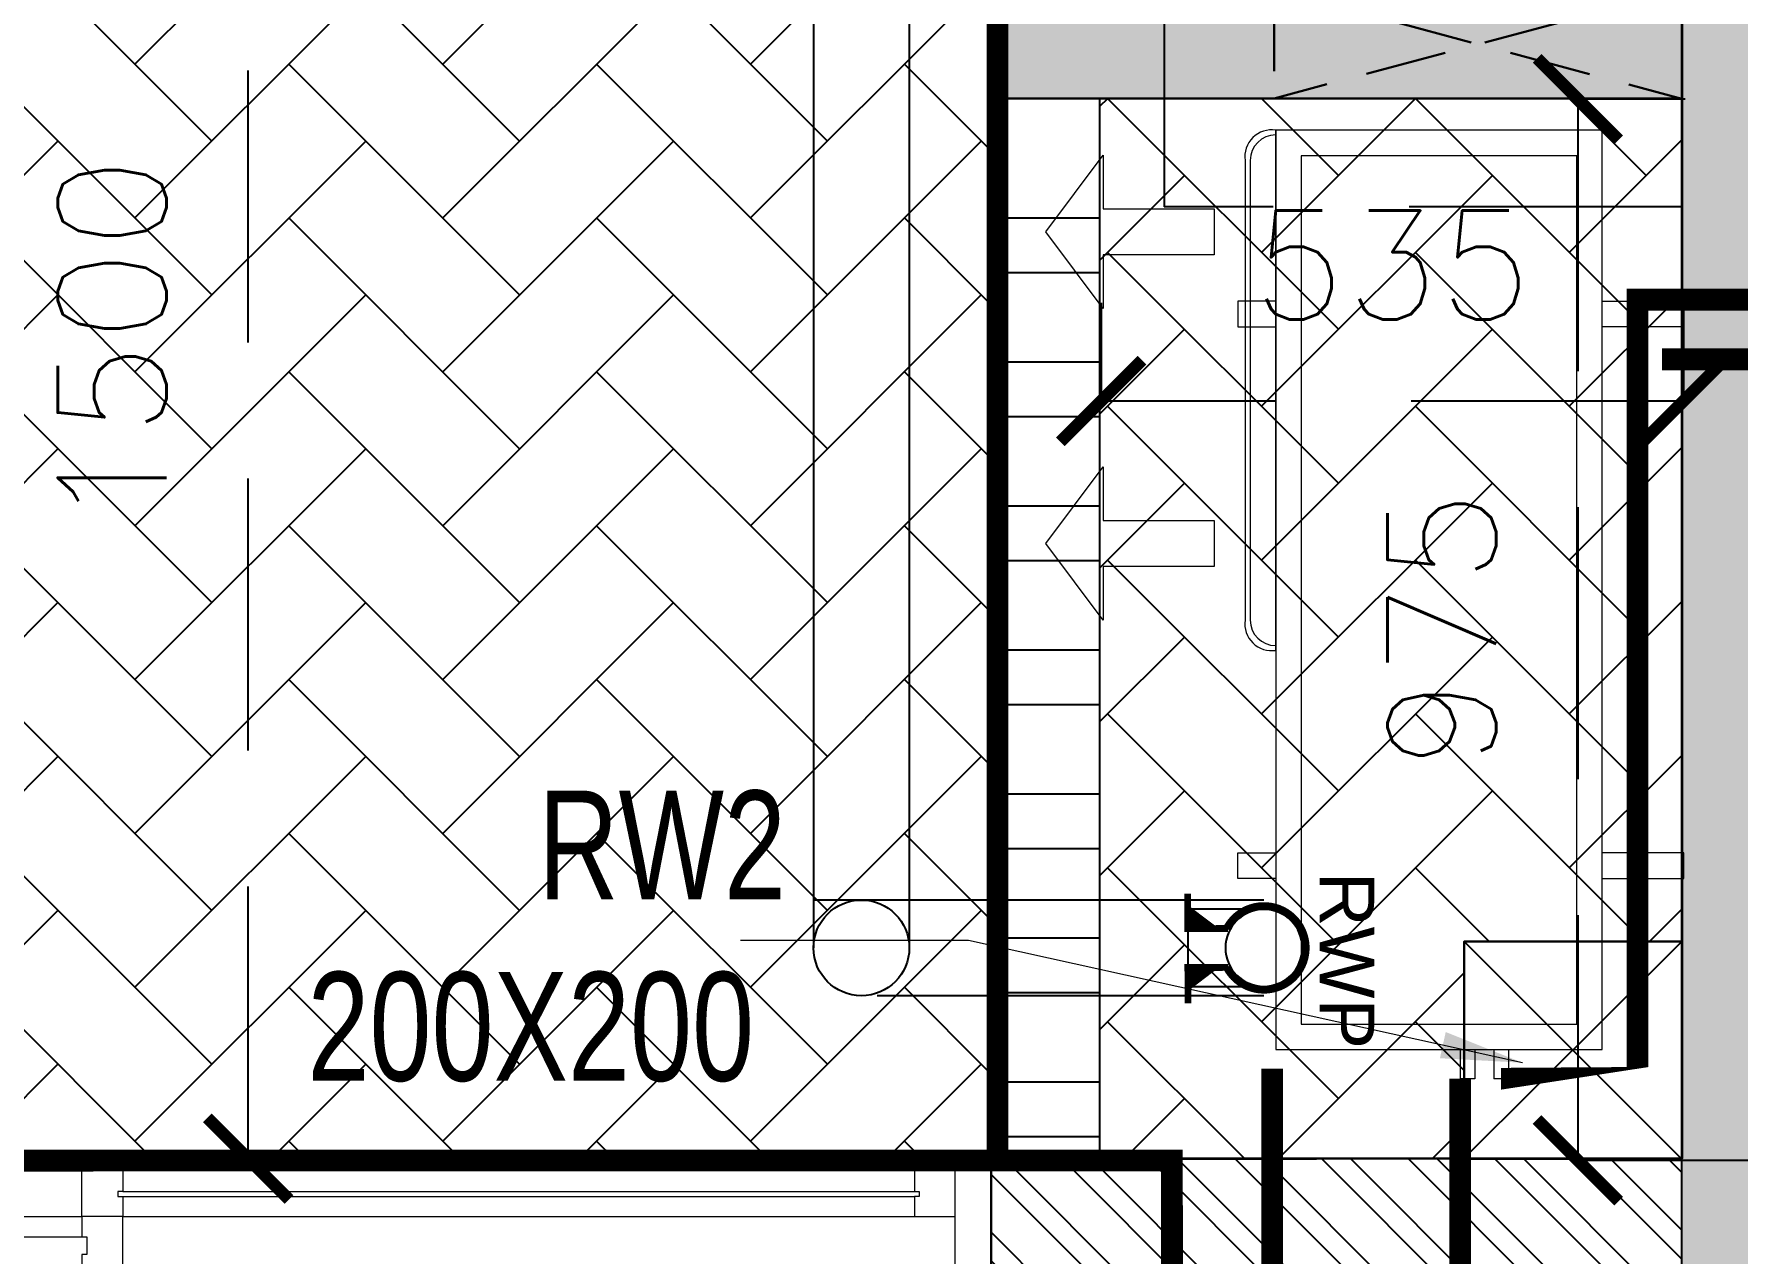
# Model space of a CAD drawing. Header units: millimetres. Extents: x 1135099 to 1230264, y -5736945 to -5695799.
# Drawn here: x 1208237 to 1209802, y -5702252 to -5701131 of the extents above; entities that cross this region are included whole.
import ezdxf

# ---------------------------------------------------------------- set-up
doc = ezdxf.new("R2010")
doc.units = ezdxf.units.MM
doc.header["$LTSCALE"] = 1000
doc.header["$MEASUREMENT"] = 0
for name, pattern in [('2BHK-A - BACK$0$DASHED', [0.75, 0.5, -0.25]), ('2BHK-A - BACK$0$PHANTOM2', [1.25, 0.625, -0.125, 0.125, -0.125, 0.125, -0.125]), ('2BHK-A - BACK$1$AUDIT_D_120904163729-0', [0]), ('2BHK-A - BACK$1$HIDDEN', [0.375, 0.25, -0.125]), ('AUDIT_D_120904163729-0', [0]), ('T8(T9 IS SIMILAR) - DIMENSION & TEXTING$0$HIDDEN', [0.375, 0.25, -0.125]), ('T8(T9 IS SIMILAR) - DIMENSION & TEXTING$1$AUDIT_D_120904163729-0', [0]), ('T8(T9 IS SIMILAR)$0$$0$HIDDEN', [0.375, 0.25, -0.125])]:
    doc.linetypes.add(name, pattern=pattern)
doc.layers.get('0').update_dxf_attribs({"linetype": 'AUDIT_D_120904163729-0'})
for name, color, linetype, lineweight in [('2BHK-A - BACK$0$A-AC DRAIN PIPE', 94, 'Continuous', 18), ('2BHK-A - BACK$0$A-AC PIPE', 151, 'Continuous', 20), ('2BHK-A - BACK$0$A-ODU', 30, 'Continuous', 20), ('2BHK-A - BACK$1$A-WALL- 160', 6, 'Continuous', 30), ('2BHK-A - BACK$1$Ele', 8, 'Continuous', 15), ('2BHK-A - BACK$1$Window', 4, 'Continuous', 20), ('T8(T9 IS SIMILAR) - DIMENSION & TEXTING$1$R0-18-10-2014-T1-1st Podium Floor Plan$0$Text', 2, 'Continuous', 0), ('T8(T9 IS SIMILAR)$0$D&W', 8, 'Continuous', 25)]:
    doc.layers.add(name, color=color, linetype=linetype, lineweight=lineweight)
for name, color, linetype in [('2BHK-A - BACK$1$A-DECK SUNK 125', 8, 'Continuous'), ('2BHK-A - BACK$1$A-Elev Feature-Chajja', 13, 'Continuous'), ('2BHK-A - BACK$1$A-HATCH -160', 251, '2BHK-A - BACK$1$AUDIT_D_120904163729-0'), ('2BHK-A - BACK$1$CUT-OUT', 49, 'Continuous'), ('T8(T9 IS SIMILAR) - DIMENSION & TEXTING$0$A-DIMENSIONS', 2, 'T8(T9 IS SIMILAR) - DIMENSION & TEXTING$0$HIDDEN'), ('T8(T9 IS SIMILAR) - DIMENSION & TEXTING$0$A-PLUMBING', 7, 'T8(T9 IS SIMILAR) - DIMENSION & TEXTING$1$AUDIT_D_120904163729-0'), ('T8(T9 IS SIMILAR) - DIMENSION & TEXTING$0$RAILING', 35, 'Continuous'), ('T8(T9 IS SIMILAR) - DIMENSION & TEXTING$0$U-TI-EXT-PIPE', 7, 'Continuous'), ('T8(T9 IS SIMILAR) - DIMENSION & TEXTING$0$U-TI-EXT-SUP', 7, 'Continuous'), ('T8(T9 IS SIMILAR) - DIMENSION & TEXTING$0$U-TI-TEXT', 7, 'Continuous'), ('T8(T9 IS SIMILAR) - DIMENSION & TEXTING$1$A-RWS NOS.', 1, 'T8(T9 IS SIMILAR) - DIMENSION & TEXTING$1$AUDIT_D_120904163729-0'), ('T8(T9 IS SIMILAR)$0$S-BEAM', 20, 'T8(T9 IS SIMILAR)$0$$0$HIDDEN'), ('T8_REFUGE COLUMNS$1$A-RCC COLS', 3, 'Continuous'), ('T8_TYPICAL COLUMNS$0$A-RCC COLS', 3, 'Continuous')]:
    doc.layers.add(name, color=color, linetype=linetype)
doc.layers.add('A-RERA CARPET AREA', color=30, linetype='Continuous', plot=False)
doc.layers.add('T8(T9 IS SIMILAR) - DIMENSION & TEXTING$0$U-IPD-75mm RWP PIPE', color=7, linetype='Continuous', true_color=0x2a00ff)
doc.layers.add('T8_REFUGE COLUMNS$1$COL-HATCH', color=7, linetype='Continuous', lineweight=25, true_color=0xa3a3a3)
doc.styles.add('T8(T9 IS SIMILAR) - DIMENSION & TEXTING$0$arial', font='sanss___.ttf')
doc.styles.add('T8(T9 IS SIMILAR) - DIMENSION & TEXTING$0$Romans 1', font='romans.shx', dxfattribs={"height": 100})
doc.styles.add('T8(T9 IS SIMILAR) - DIMENSION & TEXTING$1$ARIAL ARROW', font='swisscl.ttf')
doc.styles.add('T8(T9 IS SIMILAR) - DIMENSION & TEXTING$1$Tahoma', font='tahoma.ttf')
doc.dimstyles.new('T8(T9 IS SIMILAR) - DIMENSION & TEXTING$0$ALPINE S', dxfattribs={"dimscale": 0, "dimtxt": 100, "dimasz": 75, "dimexe": 0, "dimexo": 0, "dimgap": 75, "dimtad": 1, "dimdec": 0, "dimzin": 0, "dimdsep": 46, "dimtxsty": 'T8(T9 IS SIMILAR) - DIMENSION & TEXTING$0$Romans 1', "dimblk": 'T8(T9 IS SIMILAR) - DIMENSION & TEXTING$0$_ArchTick', "dimcen": 0.09, "dimclrd": 256, "dimclre": 256, "dimclrt": 7, "dimadec": 0, "dimazin": 0, "dimtfac": 1, "dimtdec": 0, "dimtofl": 0, "dimtmove": 1, "dimatfit": 0, "dimldrblk": 'T8(T9 IS SIMILAR) - DIMENSION & TEXTING$0$_Open90', "dimfxl": 1, "dimtolj": 1, "dimtzin": 0, "dimarcsym": 0})
doc.dimstyles.new('T8(T9 IS SIMILAR) - DIMENSION & TEXTING$1$SAMATA STD', dxfattribs={"dimtxt": 100, "dimasz": 50, "dimexe": 50, "dimexo": 50, "dimgap": 10, "dimtad": 0, "dimdec": 0, "dimrnd": 5, "dimzin": 0, "dimdsep": 46, "dimtxsty": 'T8(T9 IS SIMILAR) - DIMENSION & TEXTING$1$Tahoma', "dimblk": 'T8(T9 IS SIMILAR) - DIMENSION & TEXTING$1$_Origin2', "dimcen": -50, "dimdle": 50, "dimclrd": 7, "dimclre": 7, "dimclrt": 7, "dimadec": 0, "dimazin": 0, "dimtfac": 1, "dimtdec": 0, "dimtmove": 1, "dimatfit": 3, "dimfxl": 150, "dimtfill": 1, "dimtolj": 1, "dimtzin": 0, "dimlwd": -1, "dimlwe": -1, "dimarcsym": 0})

# ---------------------------------------------------------------- blocks, each defined once
blk = doc.blocks.new('T8(T9 IS SIMILAR) - DIMENSION & TEXTING$0$_ArchTick')
at = {"color": 0, "linetype": 'ByBlock', "const_width": 0.15}
blk.add_lwpolyline([(-0.5, -0.5), (0.5, 0.5)], dxfattribs=at)
blk = doc.blocks.new('*D493')
at = {"layer": 'T8(T9 IS SIMILAR) - DIMENSION & TEXTING$0$A-DIMENSIONS', "linetype": 'T8(T9 IS SIMILAR) - DIMENSION & TEXTING$0$HIDDEN', "lineweight": -2, "transparency": 16777216}
for p, q in [((1209217.264499895, -5701377.469872254), (1209217.264499895, -5701467.839070785)), ((1209752.264499908, -5701377.468778305), (1209752.264499908, -5701467.839070785))]:
    blk.add_line(p, q, dxfattribs=at)
at = {"layer": 'T8(T9 IS SIMILAR) - DIMENSION & TEXTING$0$A-DIMENSIONS', "lineweight": -2, "transparency": 16777216}
blk.add_line((1209752.264499908, -5701467.839070785), (1209217.264499895, -5701467.839070785), dxfattribs=at)
at = {"layer": 'T8(T9 IS SIMILAR) - DIMENSION & TEXTING$0$A-DIMENSIONS', "linetype": 'ByBlock', "lineweight": -2, "transparency": 16777216, "xscale": 75, "yscale": 75, "zscale": 75, "rotation": 180}
blk.add_blockref('T8(T9 IS SIMILAR) - DIMENSION & TEXTING$0$_ArchTick', (1209217.264499895, -5701467.839070785), dxfattribs=at)
at = {"layer": 'T8(T9 IS SIMILAR) - DIMENSION & TEXTING$0$A-DIMENSIONS', "linetype": 'ByBlock', "lineweight": -2, "transparency": 16777216, "xscale": 75, "yscale": 75, "zscale": 75}
blk.add_blockref('T8(T9 IS SIMILAR) - DIMENSION & TEXTING$0$_ArchTick', (1209752.264499908, -5701467.839070785), dxfattribs=at)
at = {"layer": 'T8(T9 IS SIMILAR) - DIMENSION & TEXTING$0$A-DIMENSIONS', "color": 7, "linetype": 'ByBlock', "transparency": 16777216, "insert": (1209484.764499902, -5701342.839070785), "char_height": 100, "attachment_point": 5, "style": 'T8(T9 IS SIMILAR) - DIMENSION & TEXTING$0$Romans 1'}
blk.add_mtext('\\A1;535', dxfattribs=at)
blk = doc.blocks.new('T8(T9 IS SIMILAR) - DIMENSION & TEXTING$0$_Open90')
at = {"color": 0, "linetype": 'ByBlock', "lineweight": -2}
for p, q in [((-0.5, 0.5), (0, 0)), ((0, 0), (-1, 0)), ((0, 0), (-0.5, -0.5))]:
    blk.add_line(p, q, dxfattribs=at)
blk = doc.blocks.new('*D494')
at = {"layer": 'T8(T9 IS SIMILAR) - DIMENSION & TEXTING$0$A-DIMENSIONS', "linetype": 'T8(T9 IS SIMILAR) - DIMENSION & TEXTING$0$HIDDEN', "lineweight": -2, "transparency": 16777216}
for p, q in [((1209753.798724765, -5701190.314303457), (1209655.332949622, -5701190.314303457)), ((1209852.264499906, -5702165.756979885), (1209655.332949622, -5702165.756979885))]:
    blk.add_line(p, q, dxfattribs=at)
at = {"layer": 'T8(T9 IS SIMILAR) - DIMENSION & TEXTING$0$A-DIMENSIONS', "lineweight": -2, "transparency": 16777216}
blk.add_line((1209655.332949622, -5701190.314303457), (1209655.332949622, -5702165.756979885), dxfattribs=at)
at = {"layer": 'T8(T9 IS SIMILAR) - DIMENSION & TEXTING$0$A-DIMENSIONS', "linetype": 'ByBlock', "lineweight": -2, "transparency": 16777216, "xscale": 75, "yscale": 75, "zscale": 75}
for p, rotation in [((1209655.332949622, -5701190.314303457), 90), ((1209655.332949622, -5702165.756979885), 270)]:
    blk.add_blockref('T8(T9 IS SIMILAR) - DIMENSION & TEXTING$0$_ArchTick', p, dxfattribs=dict(at, rotation=rotation))
at = {"layer": 'T8(T9 IS SIMILAR) - DIMENSION & TEXTING$0$A-DIMENSIONS', "color": 7, "linetype": 'ByBlock', "transparency": 16777216, "insert": (1209530.332949623, -5701678.03564167), "char_height": 100, "attachment_point": 5, "rotation": 90, "style": 'T8(T9 IS SIMILAR) - DIMENSION & TEXTING$0$Romans 1'}
blk.add_mtext('\\A1;975', dxfattribs=at)
blk = doc.blocks.new('*D496')
at = {"layer": 'T8(T9 IS SIMILAR) - DIMENSION & TEXTING$0$A-DIMENSIONS', "linetype": 'T8(T9 IS SIMILAR) - DIMENSION & TEXTING$0$HIDDEN', "lineweight": -2, "transparency": 16777216}
for p, q in [((1208406.938178707, -5700664.111937585), (1208433.44779925, -5700664.111937585)), ((1208406.938178707, -5702164.111937593), (1208433.44779925, -5702164.111937593))]:
    blk.add_line(p, q, dxfattribs=at)
at = {"layer": 'T8(T9 IS SIMILAR) - DIMENSION & TEXTING$0$A-DIMENSIONS', "lineweight": -2, "transparency": 16777216}
blk.add_line((1208433.44779925, -5702164.111937593), (1208433.44779925, -5700664.111937585), dxfattribs=at)
at = {"layer": 'T8(T9 IS SIMILAR) - DIMENSION & TEXTING$0$A-DIMENSIONS', "linetype": 'ByBlock', "lineweight": -2, "transparency": 16777216, "xscale": 75, "yscale": 75, "zscale": 75}
for p, rotation in [((1208433.44779925, -5700664.111937585), 90), ((1208433.44779925, -5702164.111937593), 270)]:
    blk.add_blockref('T8(T9 IS SIMILAR) - DIMENSION & TEXTING$0$_ArchTick', p, dxfattribs=dict(at, rotation=rotation))
at = {"layer": 'T8(T9 IS SIMILAR) - DIMENSION & TEXTING$0$A-DIMENSIONS', "color": 7, "linetype": 'ByBlock', "transparency": 16777216, "insert": (1208308.447799251, -5701414.111937589), "char_height": 100, "attachment_point": 5, "rotation": 90, "style": 'T8(T9 IS SIMILAR) - DIMENSION & TEXTING$0$Romans 1'}
blk.add_mtext('\\A1;1500', dxfattribs=at)
blk = doc.blocks.new('*U192')
at = {"layer": 'T8(T9 IS SIMILAR) - DIMENSION & TEXTING$0$RAILING', "color": 8, "linetype": 'Continuous'}
for points in [[(0.6748603240856329, 0.3999260723277492), (0.8567807804997754, 0.881923787571111), (0.3110194112578029, 0.1589272147060683)], [(0.6748603240856329, 0.3999260723277492), (0.8567807804993208, 0.1589272147060683), (0.8567807804997754, 0.881923787571111)], [(0.6748603240856329, 0.3999260723277492), (0.3110194112578029, 0.1589272147060683), (0.8567807804993208, 0.1589272147060683)]]:
    blk.add_solid(points, dxfattribs=at)
blk = doc.blocks.new('*U193')
at = {"layer": 'T8(T9 IS SIMILAR) - DIMENSION & TEXTING$0$RAILING', "color": 8, "linetype": 'Continuous', "extrusion": (0, 0, -1)}
for points in [[(-3.338666338348957, 0.3999260723281471), (-3.156745881934511, 0.8819237875722477), (-3.702507251176939, 0.1589272147061251)], [(-3.338666338348957, 0.3999260723281471), (-3.156745881935421, 0.1589272147060683), (-3.156745881934511, 0.8819237875722477)], [(-3.338666338348957, 0.3999260723281471), (-3.702507251176939, 0.1589272147061251), (-3.156745881935421, 0.1589272147060683)]]:
    blk.add_solid(points, dxfattribs=at)
blk = doc.blocks.new('T8(T9 IS SIMILAR) - DIMENSION & TEXTING$0$SUP')
at = {"layer": 'T8(T9 IS SIMILAR) - DIMENSION & TEXTING$0$U-TI-EXT-SUP', "color": 1, "ltscale": 5}
for p, q in [((13177.16830148382, -14122.1556445857), (13177.16830148382, -14125.48839348122)), ((13180.61245310364, -14122.1556445857), (13180.61245310364, -14125.48839348122))]:
    blk.add_line(p, q, dxfattribs=at)
at = {"layer": 'T8(T9 IS SIMILAR) - DIMENSION & TEXTING$0$U-TI-EXT-SUP', "color": 8}
for p, q in [((13177.43027750154, -14125.36284707442), (13177.90355418929, -14124.73587447698)), ((13177.90019872752, -14124.72916879773), (13177.90019872752, -14125.36284707442)), ((13177.90019872752, -14125.36284707442), (13177.43027750154, -14125.36284707442))]:
    blk.add_line(p, q, dxfattribs=at)
at = {"layer": 'T8(T9 IS SIMILAR) - DIMENSION & TEXTING$0$U-TI-EXT-SUP', "color": 7}
blk.add_line((13179.75141519868, -14125.48839348122), (13178.02933938877, -14125.48839348122), dxfattribs=at)
at = {"layer": 'T8(T9 IS SIMILAR) - DIMENSION & TEXTING$0$U-TI-EXT-SUP', "color": 7, "const_width": 0.3}
blk.add_lwpolyline([(13178.03140327365, -14123.78876768175, -4.115665135510687), (13179.75141519868, -14123.78876768175, -1e-16)], format="xyb", dxfattribs=at)
for points in [[(13178.02933938877, -14125.48839348122), (13178.02933938877, -14123.70265381197)], [(13179.75141519868, -14123.70265381197), (13179.75141519868, -14125.48839348122)], [(13178.03343802679, -14124.35007689563), (13177.16247799927, -14125.49968943041)], [(13179.74731656067, -14124.35007689563), (13180.61827658818, -14125.49968943041)], [(13176.45089374909, -14125.48839348121), (13178.18083825039, -14125.48839348121)], [(13179.60198461496, -14125.48839348122), (13181.30506727903, -14125.48839348121)]]:
    blk.add_lwpolyline(points, dxfattribs=at)
at = {"layer": 'T8(T9 IS SIMILAR) - DIMENSION & TEXTING$0$U-TI-EXT-SUP', "color": 1}
blk.add_circle((13178.89140923617, -14122.12349898763), 1.7031536803006, dxfattribs=at)
at = {"layer": 'T8(T9 IS SIMILAR) - DIMENSION & TEXTING$0$U-TI-EXT-SUP', "color": 7}
blk.add_ellipse((13178.88913967253, -14122.15557682142), major_axis=(-1.34795582223443, 1.34795582223443), ratio=0.999999999999768, start_param=2.8255706609496, end_param=8.127391962516175, dxfattribs=at)
at = {"layer": 'T8(T9 IS SIMILAR) - DIMENSION & TEXTING$0$U-TI-EXT-SUP', "color": 8, "linetype": 'Continuous', "xscale": 0.8610379049555374, "yscale": 0.8610379049555374, "zscale": 0.8610379049555374}
for name in ['*U192', '*U193']:
    blk.add_blockref(name, (13177.16247799927, -14125.49968943041), dxfattribs=at)
blk = doc.blocks.new('T8(T9 IS SIMILAR) - DIMENSION & TEXTING$0$A$C77D62699')
at = {"layer": 'T8(T9 IS SIMILAR) - DIMENSION & TEXTING$0$U-IPD-75mm RWP PIPE', "linetype": 'ByBlock', "elevation": -0.02432551863291288}
for points in [[(1500.653876790544, 13078.09283041116), (1500.653876790544, 11903.57590013929)], [(1588.653876790544, 13078.09283041116), (1588.653876790544, 11903.57590013929)], [(1914.518552123569, 11947.57590013929), (1500.653876790544, 11947.57590013929)], [(1914.518552123569, 11859.57590013929), (1559.25369933527, 11859.57590013929)]]:
    blk.add_lwpolyline(points, dxfattribs=at)
at = {"layer": 'T8(T9 IS SIMILAR) - DIMENSION & TEXTING$0$U-IPD-75mm RWP PIPE', "linetype": 'ByBlock'}
blk.add_circle((1544.673879453912, 11903.57590013929, -0.02432551863291288), 44, dxfattribs=at)
at = {"layer": 'T8(T9 IS SIMILAR) - DIMENSION & TEXTING$0$U-TI-EXT-PIPE', "xscale": -20.76416868124874, "yscale": 20.76416868124874, "zscale": 20.76416868124874, "rotation": 270.1240371321761}
blk.add_blockref('T8(T9 IS SIMILAR) - DIMENSION & TEXTING$0$SUP', (295740.3956027261, -261109.6977860369, -0.02432551863291288), dxfattribs=at)
at = {"layer": 'T8(T9 IS SIMILAR) - DIMENSION & TEXTING$0$U-TI-TEXT', "style": 'T8(T9 IS SIMILAR) - DIMENSION & TEXTING$0$arial'}
blk.add_text('RWP', height=50, rotation=270, dxfattribs=at).set_placement((1965.887814139016, 11973.47424162086, 0.8732792293831231))
blk = doc.blocks.new('T8(T9 IS SIMILAR) - DIMENSION & TEXTING$1$_Origin2')
at = {"color": 0, "linetype": 'ByBlock', "lineweight": -2}
blk.add_line((-0.5, 0), (-1, 0), dxfattribs=at)
for radius in [0.5, 0.25]:
    blk.add_circle((0, 0), radius, dxfattribs=at)
blk = doc.blocks.new('T8_REFUGE COLUMNS')
at = {"layer": 'T8_REFUGE COLUMNS$1$COL-HATCH', "linetype": 'ByBlock'}
h = blk.add_hatch(color=256, dxfattribs=at)
h.dxf.hatch_style = 1
h.paths.add_polyline_path([(1210052.069074492, -5701089.863253396), (1209752.069074491, -5701089.863253396), (1209752.069074491, -5705299.863253396), (1210052.069074492, -5705299.863253396)])
at = {"layer": 'T8_REFUGE COLUMNS$1$A-RCC COLS', "linetype": 'ByBlock'}
blk.add_lwpolyline([(1210052.069074492, -5701089.863253396), (1209752.069074491, -5701089.863253396), (1209752.069074491, -5705299.863253396), (1210052.069074492, -5705299.863253396)], close=True, dxfattribs=at)
blk = doc.blocks.new('T8_TYPICAL COLUMNS')
at = {"layer": 'T8_TYPICAL COLUMNS$0$A-RCC COLS', "linetype": 'ByBlock'}
blk.add_blockref('T8_REFUGE COLUMNS', (0, 0), dxfattribs=at)
blk = doc.blocks.new('2BHK-A - BACK$1$2400')
at = {"layer": '2BHK-A - BACK$1$Window', "color": 1, "lineweight": 13}
for p, q in [((1151176.486151809, -5692111.929242792), (1148842.486151809, -5692111.929242792)), ((1149607.486151809, -5692111.929242792), (1148879.986151809, -5692111.929242792)), ((1149607.486151809, -5692165.255909459), (1148879.986151809, -5692165.255909459)), ((1150373.736151809, -5692165.255909459), (1149644.986151809, -5692165.255909459))]:
    blk.add_line(p, q, dxfattribs=at)
at = {"layer": '2BHK-A - BACK$1$Window', "color": 5, "lineweight": 13}
for p, q in [((1149607.486151809, -5692142.172576125), (1148879.986151809, -5692142.172576125)), ((1149607.486151809, -5692146.672576125), (1148879.986151809, -5692146.672576125)), ((1150373.736151809, -5692183.839242792), (1149644.986151809, -5692183.839242792))]:
    blk.add_line(p, q, dxfattribs=at)
at = {"layer": '2BHK-A - BACK$1$Window', "color": 4, "lineweight": 13}
for points in [[(1148842.486151809, -5692111.929242792), (1148809.486151809, -5692111.929242792), (1148809.486151809, -5692271.929242792), (1148842.486151809, -5692271.929242792)], [(1148879.986151809, -5692146.672576125), (1148879.986151809, -5692165.255909459), (1148842.486151809, -5692165.255909459), (1148842.486151809, -5692111.929242792), (1148879.986151809, -5692111.929242792), (1148879.986151809, -5692142.172576125), (1148875.486151809, -5692142.172576125), (1148875.486151809, -5692146.672576125)], [(1149607.486151809, -5692146.672576125), (1149607.486151809, -5692165.255909459), (1149644.986151809, -5692165.255909459), (1149644.986151809, -5692111.929242792), (1149607.486151809, -5692111.929242792), (1149607.486151809, -5692142.172576125), (1149611.986151809, -5692142.172576125), (1149611.986151809, -5692146.672576125)], [(1149644.986151809, -5692199.999242792), (1149644.986151809, -5692218.582576125), (1149607.486151809, -5692218.582576125), (1149607.486151809, -5692165.255909459), (1149644.986151809, -5692165.255909459), (1149644.986151809, -5692183.839242792), (1149640.486151809, -5692183.839242792), (1149640.486151809, -5692199.999242792)]]:
    blk.add_lwpolyline(points, close=True, dxfattribs=at)
blk = doc.blocks.new('2BHK-A - BACK$0$odu1')
at = {"layer": '2BHK-A - BACK$0$A-ODU'}
for p, q in [((258.0857615643181, -900.0000256346539), (258.0857615640853, -926.836104218848)), ((271.3864724240266, -900.0000256346539), (271.3864724242594, -926.8361042197794)), ((288.9625765089877, -900.0000256355852), (288.9625765089877, -926.8361042207107)), ((302.263287368929, -900.0000256355852), (302.263287368929, -926.8361042197794)), ((271.3864724242594, -926.8361042197794), (258.0857615640853, -926.836104218848)), ((302.263287368929, -926.8361042197794), (288.9625765089877, -926.8361042207107))]:
    blk.add_line(p, q, dxfattribs=at)
for points in [[(88.53255325462669, -533.0455384217203), (88.53255325485952, -55.00016371067613, 0.5048608702772018), (60.36588900559582, -82.77286919765174), (60.36588900582865, -505.2728329366073, 0.5048608702772015)], [(88.53255325462669, -528.7450531432405), (88.53255325485952, -59.30064898915589), (88.53255325485952, -59.30064898915589, 0.4142135623730951), (65.06033304706216, -82.77286919765174), (65.06033304752782, -505.272832935676, 0.4142135623730951), (88.53255325462669, -528.7450531432405)]]:
    blk.add_lwpolyline(points, format="xyb", close=True, dxfattribs=at)
for points in [[(388.532553255558, -900.0000256346539), (388.5325532553252, -55.00009816046804), (88.53255325485952, -55.00016371067613), (88.53255325509235, -900.000091184862)], [(365.0603330475278, -876.5278054270893), (365.0603330477607, -78.4723183689639), (112.0047734628897, -78.47238391824067), (112.0047734621912, -876.5278709772974)]]:
    blk.add_lwpolyline(points, close=True, dxfattribs=at)
at = {"layer": '2BHK-A - BACK$0$A-ODU', "color": 0, "lineweight": 20, "ltscale": 300}
for points in [[(32.02685608319007, -169.4094056291506), (-70.07730181980878, -169.4094056291506), (-70.07730181980878, -218.7010680651292), (-122.8897972870618, -148.284407440573), (-70.07730182004161, -77.86774681974202), (-70.07730182027444, -127.1594092557207), (32.02685608295724, -127.1594092547894)], [(32.02685608319007, -455.9811705006287), (-70.07730182027444, -455.9811704996973), (-70.07730182004161, -505.2728329347447), (-122.8897972865961, -434.8561723129824), (-70.07730181980878, -364.4395116902888), (-70.07730181980878, -413.7311741253361), (32.0268560834229, -413.7311741262674)]]:
    blk.add_lwpolyline(points, close=True, dxfattribs=at)
at = {"layer": '2BHK-A - BACK$0$A-ODU', "color": 3}
for points in [[(88.53255325485952, -212.2640391029418), (53.81435524555854, -212.2640391029418), (53.81435524555854, -235.7362593105063), (88.53255325485952, -235.7362593105063)], [(388.5325532550924, -212.2639735527337), (463.5329488592688, -212.2639479171485), (463.5329488592688, -235.736168124713), (388.5325532553252, -235.7361937602982)], [(88.53255325485952, -742.7362157953903), (53.81435524555854, -742.7362157953903), (53.81435524555854, -719.2639955878258), (88.53255325532518, -719.2639955878258)], [(388.5325532550924, -742.7361502451822), (463.5316181867383, -742.7361246086657), (463.5316181867383, -719.2639044011012), (388.532553255558, -719.2639300376177)]]:
    blk.add_lwpolyline(points, dxfattribs=at)
blk = doc.blocks.new('2BHK-A - BACK')
at = {"layer": '2BHK-A - BACK$1$A-DECK SUNK 125'}
h = blk.add_hatch(dxfattribs=at)
h.set_pattern_fill('AR-HBONE', color=256, scale=25)
h.set_pattern_definition([(45.00000000000001, (54492.58292267658, 14880.84524511546), (1.110223024625157e-14, 141.4213562373095), [299.9999999999999, -99.99999999999997]), (135, (54563.29360080138, 14951.55592324026), (1.110223024625157e-14, 141.4213562373095), [299.9999999999996, -99.9999999999999])])
h.paths.add_polyline_path([(1206197.06875511, -5702164.293929083), (1206197.069074492, -5700664.318730014), (1203427.069074492, -5700664.318730014), (1203427.069074492, -5702164.318730015)])
h = blk.add_hatch(dxfattribs=at)
h.set_pattern_fill('AR-HBONE', color=256, scale=25)
h.set_pattern_definition([(45.00000000000001, (6.51925802230835e-09, 0), (1.110223024625157e-14, 141.4213562373095), [299.9999999999999, -99.99999999999997]), (135, (70.71067813131958, 70.71067812480032), (1.110223024625157e-14, 141.4213562373095), [299.9999999999996, -99.9999999999999])])
h.paths.add_polyline_path([(1202792.069074492, -5701964.769257522), (1202992.264499909, -5701964.769257522), (1202992.264499909, -5702164.318730016), (1203327.069074495, -5702164.318730015), (1203327.069074492, -5701189.863253386), (1202792.069074491, -5701189.863253386)])
at = {"layer": '2BHK-A - BACK$1$A-HATCH -160', "linetype": 'ByBlock'}
h = blk.add_hatch(dxfattribs=at)
h.set_pattern_fill('ZIGZAG', color=256, scale=250)
h.set_pattern_definition([(9.213864076586625e-15, (-0.2196756601333618, 0.4506648145616055), (31.25, 31.25), [31.25, -31.25]), (90, (31.03032433986664, 0.4506648145616055), (-31.25, 31.25), [31.25, -31.25])])
h.paths.add_polyline_path([(1196642.148534545, -5706299.863638652), (1198342.174211463, -5706299.863638652), (1198342.174211463, -5706399.863638652), (1196642.148534545, -5706399.863638652)])
h.paths.add_polyline_path([(1199382.615027393, -5705299.86422943), (1199382.615000656, -5705199.864229431), (1201592.160154123, -5705199.863638652), (1201592.160154119, -5705299.863898433), (1200442.076684907, -5705299.863638652), (1200442.076684907, -5705399.863638652), (1200342.076684907, -5705399.863638652), (1200342.076623334, -5705299.863638652)])
h.paths.add_polyline_path([(1200442.076684907, -5706399.863638652), (1201341.803947466, -5706399.863638652), (1201341.803947466, -5706299.863638652), (1200442.076684907, -5706299.863638652)])
h.paths.add_polyline_path([(1202091.803947466, -5706299.863638652), (1202691.825693698, -5706299.863638652), (1202691.825693698, -5706399.863638652), (1202091.803947466, -5706399.863638652)])
h.paths.add_polyline_path([(1204892.10168518, -5708749.549002734), (1204992.10168518, -5708749.549002734), (1204992.10168518, -5707999.862840199), (1204892.10168518, -5707999.862840199)])
h.paths.add_polyline_path([(1204892.10168518, -5709649.549002734), (1204992.10168518, -5709649.549002734), (1204992.10168518, -5710549.458170664), (1204892.10168518, -5710549.458170664)])
h.paths.add_polyline_path([(1200142.009916547, -5708600.549002734), (1200257.04415127, -5708600.548921878), (1200257.078487647, -5708700.548997131), (1200041.97528425, -5708700.549002734), (1200042.011395569, -5708099.864001459), (1200142.011395437, -5708099.862502276)])
h.paths.add_polyline_path([(1202792.069074491, -5701189.863638652), (1203427.101685192, -5701189.863638652), (1203427.101685192, -5701089.863638652), (1202792.069074491, -5701089.863638652)])
h = blk.add_hatch(dxfattribs=at)
h.set_pattern_fill('ANSI32', color=256, scale=150)
h.set_pattern_definition([(45.00000000000001, (6.51925802230835e-09, 0), (-39.77475644174329, 39.7747564417433), []), (45.00000000000001, (26.51650425605476, 0), (-39.77475644174329, 39.7747564417433), [])])
h.paths.add_polyline_path([(1205827.069074492, -5702324.318730015), (1206272.10168518, -5702324.318730015), (1206272.10168518, -5702164.318730015), (1205827.069074492, -5702164.318730015)])
h.paths.add_polyline_path([(1202792.069074492, -5702324.318730015), (1202792.069074492, -5702164.318730015), (1203427.069074492, -5702164.318730015), (1203427.069074492, -5702324.318730015)])
at = {"layer": '2BHK-A - BACK$0$A-AC DRAIN PIPE', "linetype": '2BHK-A - BACK$0$PHANTOM2', "ltscale": 0.1, "const_width": 20}
for points in [[(1201312.42458214, -5701374.863638652), (1202833.104992615, -5701374.863638652), (1202833.104992617, -5702090.972189471), (1202958.441144936, -5702090.97218948), (1202958.441144934, -5702090.972062477)], [(1202995.968046511, -5702090.972105181), (1202995.968046511, -5702479.6270417), (1204127.042144316, -5702479.627041696)]]:
    blk.add_lwpolyline(points, dxfattribs=at)
at = {"layer": '2BHK-A - BACK$0$A-AC PIPE', "linetype": '2BHK-A - BACK$0$DASHED', "ltscale": 0.1, "const_width": 20}
for points in [[(1201312.42458214, -5701429.722978995), (1202810.690073499, -5701429.722978995)], [(1204127.009533615, -5702437.123095589), (1203168.744794736, -5702437.123095589), (1203168.744794736, -5702081.611152425)]]:
    blk.add_lwpolyline(points, dxfattribs=at)
at = {"layer": '2BHK-A - BACK$1$A-Elev Feature-Chajja', "color": 4}
for points in [[(1203327.069074492, -5701349.839088893), (1203327.069074492, -5701299.839088893), (1203427.069074308, -5701299.836734703), (1203427.069074308, -5701349.836734703)], [(1203327.069074492, -5701482.21926341), (1203327.069074492, -5701432.21926341), (1203427.069074308, -5701432.21690922), (1203427.069074308, -5701482.21690922)], [(1203327.069074492, -5701614.599437928), (1203327.069074492, -5701564.599437928), (1203427.069074308, -5701564.597083738), (1203427.069074308, -5701614.597083738)], [(1203327.069074492, -5701746.979612445), (1203327.069074492, -5701696.979612445), (1203427.069074308, -5701696.977258256), (1203427.069074308, -5701746.977258256)], [(1203327.069074492, -5701879.359786963), (1203327.069074492, -5701829.359786963), (1203427.069074308, -5701829.357432773), (1203427.069074308, -5701879.357432773)], [(1203327.069074492, -5702011.739961481), (1203327.069074492, -5701961.739961481), (1203427.069074308, -5701961.737607291), (1203427.069074308, -5702011.737607291)], [(1203327.069074492, -5702144.120135998), (1203327.069074492, -5702094.120135998), (1203427.069074308, -5702094.117781809), (1203427.069074308, -5702144.117781809)]]:
    blk.add_lwpolyline(points, close=True, dxfattribs=at)
at = {"layer": '2BHK-A - BACK$1$A-WALL- 160', "color": 5, "linetype": '2BHK-A - BACK$1$HIDDEN', "ltscale": 0.3}
for p, q in [((1203167.069074491, -5701089.863253386), (1202792.366469291, -5701190.314303469)), ((1202792.264499908, -5701090.31430347), (1203167.069074491, -5701189.863253386))]:
    blk.add_line(p, q, dxfattribs=at)
at = {"layer": '2BHK-A - BACK$1$A-WALL- 160', "linetype": 'ByBlock'}
for p, q in [((1202792.069074492, -5702164.318730016), (1203427.069074492, -5702164.318730014)), ((1203427.069074492, -5702324.318730015), (1203427.069074492, -5702164.318730015))]:
    blk.add_line(p, q, dxfattribs=at)
blk.add_lwpolyline([(1202792.147553284, -5701089.863253386), (1203427.069074492, -5701089.863253386), (1203427.069074492, -5701189.863253386), (1202792.069074491, -5701189.863253386)], dxfattribs=at)
at = {"layer": '2BHK-A - BACK$1$A-WALL- 160', "color": 5, "linetype": '2BHK-A - BACK$1$HIDDEN', "ltscale": 0.3}
blk.add_lwpolyline([(1203167.069074491, -5701189.863253386), (1202792.069074491, -5701189.863253386), (1202792.069074491, -5701089.863253386), (1203167.069074491, -5701089.863253386)], close=True, dxfattribs=at)
at = {"layer": '2BHK-A - BACK$1$CUT-OUT'}
for p, q in [((1203327.069074492, -5702164.297303732), (1203327.069074492, -5701189.863253386)), ((1203427.069074492, -5702164.318730015), (1203427.069074492, -5701189.863253386))]:
    blk.add_line(p, q, dxfattribs=at)
blk.add_lwpolyline([(1202792.069074492, -5701964.769257522), (1202992.264499909, -5701964.769257522), (1202992.264499909, -5702164.318730016), (1203327.069074495, -5702164.318730015), (1203327.069074492, -5701189.863253386), (1202792.069074491, -5701189.863253386)], close=True, dxfattribs=at)
at = {"layer": '2BHK-A - BACK$1$CUT-OUT', "linetype": 'ByBlock'}
blk.add_lwpolyline([(1202992.264499909, -5701964.769257522), (1202792.069074492, -5701964.769257522), (1202792.069074492, -5702164.318730016), (1202992.264499909, -5702164.318730016)], close=True, dxfattribs=at)
for points in [[(1202992.264499909, -5701964.769257522), (1202792.264499909, -5702164.769257522)], [(1202792.264499909, -5701964.769257522), (1202992.264499909, -5702164.072593031)]]:
    blk.add_lwpolyline(points, dxfattribs=at)
at = {"layer": '2BHK-A - BACK$1$Ele'}
blk.add_line((1203427.069074492, -5702164.318730015), (1203427.069074492, -5700664.318730014), dxfattribs=at)
at = {"layer": '2BHK-A - BACK$0$A-ODU', "extrusion": (0, 0, -1), "zscale": -0.9999999999999993, "rotation": 7.925367921645234e-05}
blk.add_blockref('2BHK-A - BACK$0$odu1', (-1203254.022748207, -5701164.13650336), dxfattribs=at)
at = {"layer": '2BHK-A - BACK$1$A-WALL- 160', "linetype": 'ByBlock'}
blk.add_blockref('2BHK-A - BACK$1$2400', (54617.61553339008, -10052.38948723488), dxfattribs=at)
blk = doc.blocks.new('T8(T9 IS SIMILAR)')
at = {"layer": 'T8(T9 IS SIMILAR)$0$S-BEAM'}
for p, q in [((1209276.702456101, -5701289.521169374, 2.333485789806672), (1209276.696620985, -5701089.522316257, 2.333485789806672)), ((1209751.739909961, -5701289.50714607), (1209276.593734904, -5701289.42682139, 2.333485789806672)), ((1202791.57806529, -5702164.594816098), (1209751.732613578, -5702164.489069233))]:
    blk.add_line(p, q, dxfattribs=at)
at = {"layer": 'T8(T9 IS SIMILAR)$0$D&W', "linetype": 'ByBlock'}
blk.add_blockref('T8_TYPICAL COLUMNS', (1.862645149230957e-09, 0), dxfattribs=at)
at = {"layer": 'T8(T9 IS SIMILAR)$0$D&W', "linetype": 'ByBlock', "xscale": -1}
blk.add_blockref('2BHK-A - BACK', (2412544.585860755, 0), dxfattribs=at)
blk = doc.blocks.new('T8(T9 IS SIMILAR) - DIMENSION & TEXTING')
at = {"layer": 'T8(T9 IS SIMILAR) - DIMENSION & TEXTING$0$A-PLUMBING', "linetype": 'ByBlock'}
blk.add_blockref('T8(T9 IS SIMILAR) - DIMENSION & TEXTING$0$A$C77D62699', (1207452.264499907, -5713874.029783056), dxfattribs=at)
at = {"layer": 'T8(T9 IS SIMILAR) - DIMENSION & TEXTING$1$A-RWS NOS.', "linetype": 'ByBlock', "insert": (1208476.97421545, -5701825.937881107), "char_height": 100, "width": 435.5167227799539, "attachment_point": 1, "style": 'T8(T9 IS SIMILAR) - DIMENSION & TEXTING$1$ARIAL ARROW'}
blk.add_mtext('\\pi222.93481;RW2\\P\\pi10.94267;200X200', dxfattribs=at)
at = {"layer": 'T8(T9 IS SIMILAR) - DIMENSION & TEXTING$0$A-DIMENSIONS', "linetype": 'ByBlock'}
for base, p1, p2, angle, picture, middle in [((1208433.44779925, -5700664.111937585), (1208406.938178707, -5702164.111937593, -0.6392889623530209), (1208406.938178707, -5700664.111937585), 270, '*D496', (1208308.447799251, -5701414.111937589)), ((1209655.332949622, -5702165.756979885), (1209753.798724765, -5701190.314303457), (1209852.264499906, -5702165.756979885), 270, '*D494', (1209530.332949623, -5701678.03564167)), ((1209217.264499895, -5701467.839070785), (1209752.264499908, -5701377.468778305, -0.06911755946176434), (1209217.264499895, -5701377.469872254), 180, '*D493', (1209484.764499902, -5701342.839070785))]:
    dim = blk.add_linear_dim(base=base, p1=p1, p2=p2, angle=angle, dimstyle='T8(T9 IS SIMILAR) - DIMENSION & TEXTING$0$ALPINE S', override={"dimscale": 1, "dimfxl": 5, "dimarcsym": 1}, dxfattribs=at)
    dim.commit()
    dim.dimension.update_dxf_attribs({"geometry": picture, "text_midpoint": middle})
at = {"layer": 'T8(T9 IS SIMILAR) - DIMENSION & TEXTING$1$R0-18-10-2014-T1-1st Podium Floor Plan$0$Text'}
blk.add_leader([(1209604.468351148, -5702075.99999999, -0.4895635743113105), (1209095.216762952, -5701963.569776717, -0.4895635743113105), (1208885.807582133, -5701963.569776717, -0.4895635743113105)], dimstyle='T8(T9 IS SIMILAR) - DIMENSION & TEXTING$1$SAMATA STD', override={"dimasz": 75, "dimclrd": 2, "dimfxlon": 1, "dimarcsym": 1}, dxfattribs=at)

msp = doc.modelspace()

# ---------------------------------------------------------------- linework, layer by layer
at = {"layer": 'A-RERA CARPET AREA', "const_width": 20}
for points, elevation in [([(1206357.174898675, -5701966.049343725), (1206557.176086119, -5701966.048646169), (1206557.176661863, -5702166.048109762), (1209122.100502276, -5702165.959971062), (1209122.100502276, -5700665.960166642), (1206357.168781003, -5700666.091338906)], 0.5532305416343519), ([(1206357.106274008, -5710750.591528176), (1207457.196842764, -5710750.591526262), (1207457.193705743, -5710550.597586585), (1210812.547996815, -5710550.50085948), (1210812.548138624, -5708100.311231755), (1211628.061748788, -5708100.31430348), (1211628.061748788, -5707850.605144796), (1212107.305163501, -5707850.605144796), (1212107.350032789, -5706301.116732712), (1213457.145219499, -5706301.10424511), (1213457.076140298, -5707851.437665608), (1215907.325024278, -5707851.479273785), (1215907.349524511, -5706300.996699016), (1216807.655134446, -5706300.929395239), (1216807.632468675, -5702350.895156191), (1213161.932961742, -5702350.871297257), (1213161.940346038, -5701252.020261031), (1210057.210856442, -5701252.032125855), (1210057.213898576, -5702326.023956424), (1209282.40087712, -5702326.049655451), (1209282.283810786, -5702165.968941328), (1206657.176949544, -5702165.96564774), (1206657.188274872, -5702166.04988005), (1206357.166361576, -5702166.048109843)], 0.2865188263467944)]:
    msp.add_lwpolyline(points, close=True, dxfattribs=dict(at, elevation=elevation))

# ---------------------------------------------------------------- next in the draw order: block references
at = {"linetype": 'ByBlock'}
msp.add_blockref('T8(T9 IS SIMILAR)', (-1.37216046708636, 0.2067924262955785, -0.6392889634667603), dxfattribs=at)

# ---------------------------------------------------------------- next in the draw order: block references
msp.add_blockref('T8(T9 IS SIMILAR) - DIMENSION & TEXTING', (0, 0), dxfattribs=at)

doc.saveas('drawing.dxf')
